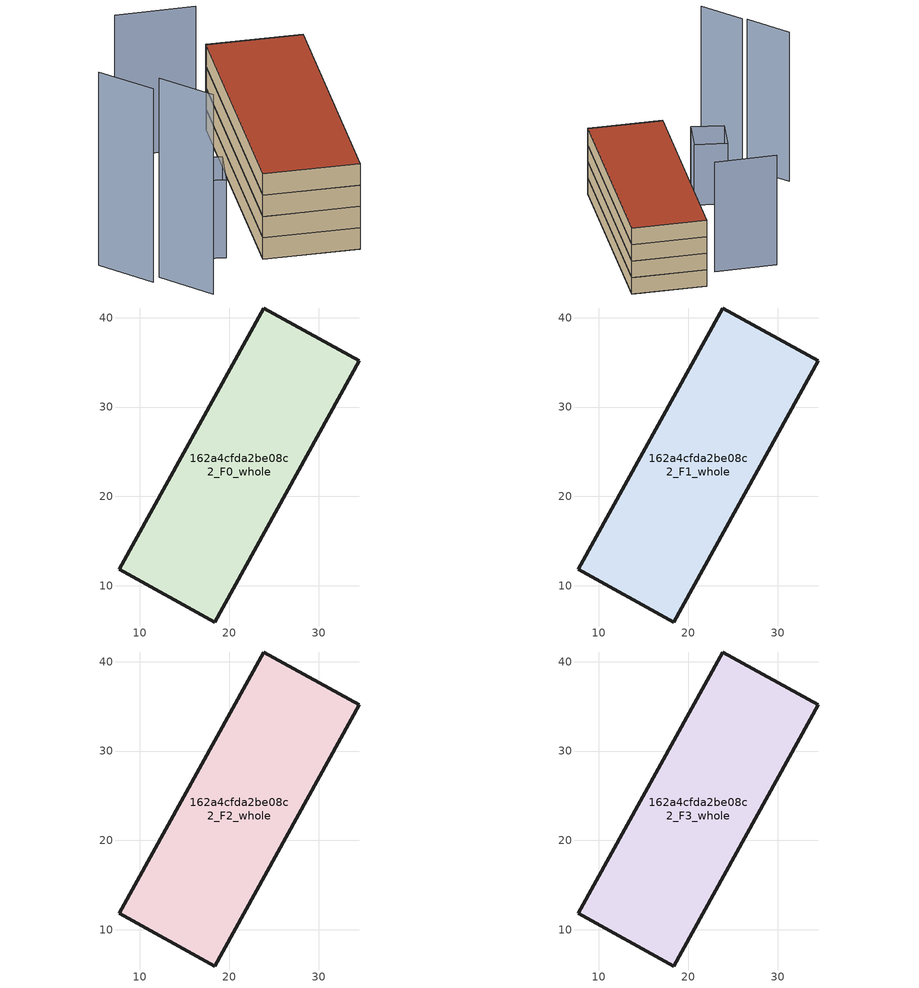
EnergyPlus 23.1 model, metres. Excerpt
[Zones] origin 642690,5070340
162a4cfda2be08c2_F0_whole
 floor ground (EU_floor_Construction): 18.39,5.95 34.54,35.18 23.85,41.08 7.7,11.86 z0
 wall outside (EU_wall_Construction): 7.7,11.86 23.85,41.08 34.54,35.18 18.39,5.95 7.7,11.86 z0:3
162a4cfda2be08c2_F1_whole
 floor to 162a4cfda2be08c2_F0_whole (EU_floor_Construction): 18.39,5.95 34.54,35.18 23.85,41.08 7.7,11.86 z3
 wall outside (EU_wall_Construction): 7.7,11.86 23.85,41.08 34.54,35.18 18.39,5.95 7.7,11.86 z3:6
162a4cfda2be08c2_F2_whole
 floor to 162a4cfda2be08c2_F1_whole (EU_floor_Construction): 18.39,5.95 34.54,35.18 23.85,41.08 7.7,11.86 z6
 wall outside (EU_wall_Construction): 7.7,11.86 23.85,41.08 34.54,35.18 18.39,5.95 7.7,11.86 z6:9
162a4cfda2be08c2_F3_whole
 floor to 162a4cfda2be08c2_F2_whole (EU_floor_Construction): 18.39,5.95 34.54,35.18 23.85,41.08 7.7,11.86 z9
 wall outside (EU_wall_Construction): 7.7,11.86 23.85,41.08 34.54,35.18 18.39,5.95 7.7,11.86 z9:12
 roof outside (EU_roof_Construction): 34.54,35.18 18.39,5.95 7.7,11.86 23.85,41.08 z12
shading: -4.88,16.76 -2.64,9.27 z0:28; -8.52,23.91 -6.26,16.34 z0:27.2; 3.65,22.94 7.98,19.79 / 7.98,19.79 4.53,15.05 / 4.53,15.05 0.2,18.2 / 0.2,18.2 3.65,22.94 z0:11; 19.84,38.41 10.86,43.18 z0:20
[Building]
EU S2 Campaign: North Axis=0; Terrain=City; Solar Distribution=FullExterior
[Site:Location]
Lyon-Bron: Latitude=45.75; Longitude=5; Time Zone=1; Elevation=198
[SizingPeriod:WeatherFileDays]
AnnualSizingPeriod: Begin Month=1; Begin Day of Month=1; End Month=12; End Day of Month=31; Day of Week for Start Day=Monday; Use Weather File Daylight Saving Period=No; Use Weather File Rain and Snow Indicators=No
[MATERIAL]
EU_InternalMass_Material: Roughness=MediumRough; Thickness=0.1; Conductivity=1; Density=1800; Specific Heat=900; Thermal Absorptance=0.9; Solar Absorptance=0.7; Visible Absorptance=0.7
[MATERIAL:NOMASS] Roughness=MediumRough; Thermal Absorptance=0.9; Solar Absorptance=0.7; Visible Absorptance=0.7
Name | Thermal Resistance
EU_wall_NoMass | 2.20426
EU_roof_NoMass | 1.82421
EU_floor_NoMass | 2.14752
[CONSTRUCTION]
EU_wall_Construction: EU_wall_NoMass
EU_roof_Construction: EU_roof_NoMass
EU_floor_Construction: EU_floor_NoMass
EU_InternalMass_Construction: EU_InternalMass_Material
[ZONE] Type=1; Multiplier=1; Ceiling Height=autocalculate; Floor Area=autocalculate; Part of Total Floor Area=Yes
Name | Volume
162a4cfda2be08c2_F0_whole | 1223.55
162a4cfda2be08c2_F1_whole; 162a4cfda2be08c2_F2_whole; 162a4cfda2be08c2_F3_whole | 1223.54
[INTERNALMASS] Construction=EU_InternalMass_Construction; Surface Area=407.848
Name | Zone or ZoneList
162a4cfda2be08c2_F0_whole_EU_InternalMass | 162a4cfda2be08c2_F0_whole
162a4cfda2be08c2_F1_whole_EU_InternalMass | 162a4cfda2be08c2_F1_whole
162a4cfda2be08c2_F2_whole_EU_InternalMass | 162a4cfda2be08c2_F2_whole
162a4cfda2be08c2_F3_whole_EU_InternalMass | 162a4cfda2be08c2_F3_whole
[OTHEREQUIPMENT] Fuel Type=Electricity; Design Level Calculation Method=Watts/Area; Power per Zone Floor Area=1; Fraction Latent=0; Fraction Radiant=0; Fraction Lost=0; Carbon Dioxide Generation Rate=0; EndUse Subcategory=EU_Step8_InternalGains
Name | Zone or ZoneList or Space or SpaceList | Schedule
EU_Step8_InternalGain_162a4cfda2be08c2_F0_whole_f000 | 162a4cfda2be08c2_F0_whole | EU_Step8_GainSchedule_162a4cfda2be08c2_F0_whole_f000
EU_Step8_InternalGain_162a4cfda2be08c2_F1_whole_f000 | 162a4cfda2be08c2_F1_whole | EU_Step8_GainSchedule_162a4cfda2be08c2_F1_whole_f000
EU_Step8_InternalGain_162a4cfda2be08c2_F2_whole_f000 | 162a4cfda2be08c2_F2_whole | EU_Step8_GainSchedule_162a4cfda2be08c2_F2_whole_f000
EU_Step8_InternalGain_162a4cfda2be08c2_F3_whole_f000 | 162a4cfda2be08c2_F3_whole | EU_Step8_GainSchedule_162a4cfda2be08c2_F3_whole_f000
[ZONEVENTILATION:DESIGNFLOWRATE] Schedule=EU_AlwaysOn; Design Flow Rate Calculation Method=AirChanges/Hour; Air Changes per Hour=0.567084; Ventilation Type=Natural; Fan Pressure Rise=0; Fan Total Efficiency=1; Constant Term Coefficient=1; Temperature Term Coefficient=0; Velocity Term Coefficient=0; Velocity Squared Term Coefficient=0; Minimum Indoor Temperature=-100; Maximum Indoor Temperature=100; Delta Temperature=-100; Minimum Outdoor Temperature=-100; Maximum Outdoor Temperature=100; Maximum Wind Speed=40
Name | Zone or ZoneList or Space or SpaceList
EU_ConstantAir_162a4cfda2be08c2_F0_whole | 162a4cfda2be08c2_F0_whole
EU_ConstantAir_162a4cfda2be08c2_F1_whole | 162a4cfda2be08c2_F1_whole
EU_ConstantAir_162a4cfda2be08c2_F2_whole | 162a4cfda2be08c2_F2_whole
EU_ConstantAir_162a4cfda2be08c2_F3_whole | 162a4cfda2be08c2_F3_whole
[HVACTEMPLATE:THERMOSTAT] Constant Heating Setpoint=20; Constant Cooling Setpoint=50
EU_HeatOnly_162a4cfda2be08c2_F0_whole; EU_HeatOnly_162a4cfda2be08c2_F1_whole; EU_HeatOnly_162a4cfda2be08c2_F2_whole; EU_HeatOnly_162a4cfda2be08c2_F3_whole
[HVACTEMPLATE:ZONE:IDEALLOADSAIRSYSTEM] System Availability Schedule=EU_AlwaysOn; Maximum Heating Supply Air Temperature=50; Minimum Cooling Supply Air Temperature=13; Maximum Heating Supply Air Humidity Ratio=0.0156; Minimum Cooling Supply Air Humidity Ratio=0.0077; Heating Limit=NoLimit; Cooling Limit=NoLimit; Heating Availability Schedule=EU_AlwaysOn; Cooling Availability Schedule=EU_CoolingOff; Dehumidification Control Type=ConstantSensibleHeatRatio; Cooling Sensible Heat Ratio=0.7; Dehumidification Setpoint=60; Humidification Control Type=None; Humidification Setpoint=30; Outdoor Air Method=None; Outdoor Air Flow Rate per Person=0.00944; Outdoor Air Flow Rate per Zone Floor Area=0; Outdoor Air Flow Rate per Zone=0; Demand Controlled Ventilation Type=None; Outdoor Air Economizer Type=NoEconomizer; Heat Recovery Type=None; Sensible Heat Recovery Effectiveness=0.7; Latent Heat Recovery Effectiveness=0.65
Name | Template Thermostat
162a4cfda2be08c2_F0_whole | EU_HeatOnly_162a4cfda2be08c2_F0_whole
162a4cfda2be08c2_F1_whole | EU_HeatOnly_162a4cfda2be08c2_F1_whole
162a4cfda2be08c2_F2_whole | EU_HeatOnly_162a4cfda2be08c2_F2_whole
162a4cfda2be08c2_F3_whole | EU_HeatOnly_162a4cfda2be08c2_F3_whole
[SIZING:ZONE] Zone Cooling Design Supply Air Temperature Input Method=SupplyAirTemperature; Zone Cooling Design Supply Air Temperature=13; Zone Heating Design Supply Air Temperature Input Method=SupplyAirTemperature; Zone Heating Design Supply Air Temperature=50; Zone Cooling Design Supply Air Humidity Ratio=0.008; Zone Heating Design Supply Air Humidity Ratio=0.008; Cooling Design Air Flow Method=DesignDay; Cooling Design Air Flow Rate=0; Cooling Minimum Air Flow per Zone Floor Area=0.000762; Cooling Minimum Air Flow=0; Cooling Minimum Air Flow Fraction=0.2; Heating Design Air Flow Method=DesignDay; Heating Design Air Flow Rate=0; Heating Maximum Air Flow per Zone Floor Area=0.002032; Heating Maximum Air Flow=0.141576; Heating Maximum Air Flow Fraction=0.3; Account for Dedicated Outdoor Air System=No; Dedicated Outdoor Air System Control Strategy=NeutralSupplyAir; Dedicated Outdoor Air Low Setpoint Temperature for Design=autosize; Dedicated Outdoor Air High Setpoint Temperature for Design=autosize; Zone Load Sizing Method=Sensible Load Only No Latent Load; Zone Latent Cooling Design Supply Air Humidity Ratio Input Method=HumidityRatioDifference; Zone Cooling Design Supply Air Humidity Ratio Difference=0.005; Zone Latent Heating Design Supply Air Humidity Ratio Input Method=HumidityRatioDifference; Zone Humidification Design Supply Air Humidity Ratio Difference=0.005
162a4cfda2be08c2_F0_whole; 162a4cfda2be08c2_F1_whole; 162a4cfda2be08c2_F2_whole; 162a4cfda2be08c2_F3_whole
[SCHEDULE:CONSTANT]
Name | Hourly Value
EU_AlwaysOn | 1
EU_CoolingOff | 0
[SCHEDULE:FILE] Column Number=1; Rows to Skip at Top=0; Number of Hours of Data=8760; Column Separator=Comma; Interpolate to Timestep=No; Minutes per Item=60; Adjust Schedule for Daylight Savings=Yes
Name | File
EU_Step8_GainSchedule_162a4cfda2be08c2_F0_whole_f000 | ../../schedules/162a4cfda2be08c2/162a4cfda2be08c2_F0_whole_f000_gain.csv
EU_Step8_GainSchedule_162a4cfda2be08c2_F1_whole_f000 | ../../schedules/162a4cfda2be08c2/162a4cfda2be08c2_F1_whole_f000_gain.csv
EU_Step8_GainSchedule_162a4cfda2be08c2_F2_whole_f000 | ../../schedules/162a4cfda2be08c2/162a4cfda2be08c2_F2_whole_f000_gain.csv
EU_Step8_GainSchedule_162a4cfda2be08c2_F3_whole_f000 | ../../schedules/162a4cfda2be08c2/162a4cfda2be08c2_F3_whole_f000_gain.csv
